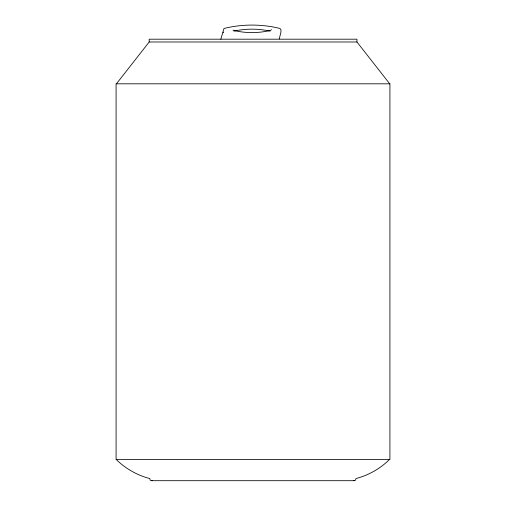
<?xml version="1.0" encoding="UTF-8"?>
<svg xmlns="http://www.w3.org/2000/svg" width="506" height="506" viewBox="0 0 506 506"><rect width="100%" height="100%" fill="white"/><g stroke="black" fill="none" stroke-linecap="round" stroke-linejoin="round"><path stroke-width="0.76" d="M279.255 38.949L280.931 32.15L280.931 29.576L279.945 28.469C261.893 23.953 242.058 23.953 224.006 28.469L220.837 39.209M116.418 83.819L149.188 41.985L149.188 39.196L356.951 39.196L356.951 41.985L389.721 83.819M271.412 29.576L270.748 30.316C258.636 33.345 245.315 33.345 233.203 30.316L232.981 30.069M389.538 459.448C380.278 468.607 368.583 475.311 355.958 478.537L355.509 480.194L354.289 480.7L151.458 480.7L150.238 480.194L149.789 478.537C137.164 475.311 125.469 468.607 116.209 459.448M152.325 480.466L151.458 480.7M233.955 31.138C245.695 28.519 258.37 28.488 270.103 31.176M149.188 41.985L356.951 41.985M354.289 480.7L353.422 480.466M223.019 32.15L223.519 32.707M389.917 83.819L116.083 83.819L116.083 459.448L389.917 459.448L389.917 83.819"/></g></svg>
